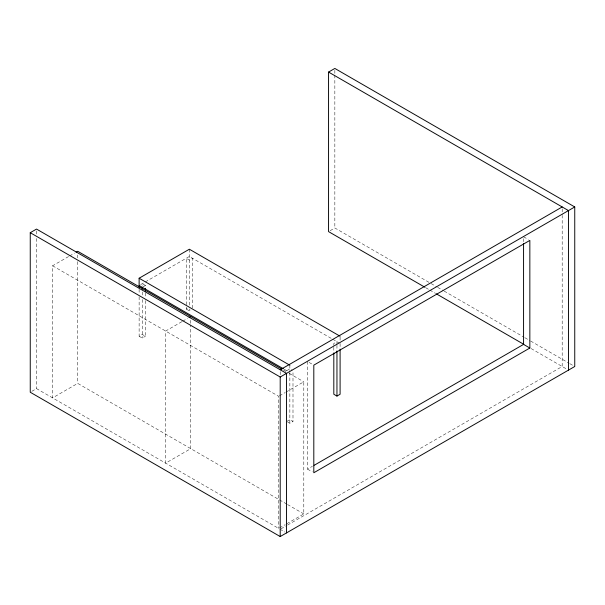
<?xml version="1.0" encoding="UTF-8"?>
<svg xmlns="http://www.w3.org/2000/svg" width="605" height="605" viewBox="0 0 605 605"><rect width="100%" height="100%" fill="white"/><g stroke="black" fill="none" stroke-linecap="round" stroke-linejoin="round"><path stroke-width="0.45" stroke-dasharray="3.02 2.27" d="M286.725 504.056L77.712 383.388L52.59 397.886L52.59 265.784L68.796 256.422M69.613 255.96L74.468 253.147M140.7 284.569L189.373 256.475L331.948 338.792M143.052 286.838L145.412 285.477L145.412 287.36M31.823 391.337L36.527 388.614L279.132 528.679M139.127 296.76L139.127 336.244L142.273 334.429L145.412 336.244L145.412 298.643M186.234 307.166L186.234 309.049L188.586 307.688M139.127 336.244L142.273 338.051L145.412 336.244M186.234 309.049L189.373 310.864L190.946 309.957M330.133 230.709L334.845 227.987L430.314 283.11M181.848 321.694L165.634 331.048L165.634 463.158L190.756 448.653L190.756 325.036M182.657 321.225L187.52 318.419M286.717 370.683L289.855 368.876L292.215 370.237M279.495 395.844L285.167 392.569M285.976 392.101L303.801 381.808L303.801 513.917L285.976 524.21M286.717 421.451L289.855 419.636L292.994 421.451L292.994 370.683M287.504 421.904L289.855 423.266L292.994 421.451M307.522 361.518L307.522 469.132L312.437 466.296M279.495 527.953L285.167 524.679M281.023 528.83L286.747 525.526M287.564 525.057L562.189 366.501L562.189 215.456M523.567 236.789L528.278 239.504M431.131 283.579L436.848 286.876M437.657 287.352L443.374 290.65M444.191 291.118L524.157 337.287M524.974 337.756L529.867 340.585M530.683 341.061L569.04 363.197M569.857 363.673L574.75 366.501M425.769 287.738L429.036 289.621M429.852 290.098L435.577 293.395M531.145 348.578L566.9 369.216M332.765 339.261L339.314 343.043M309.095 362.425L313.019 364.694M145.412 285.477L142.273 283.669L142.273 285.545M284.153 369.209L287.413 371.092M283.473 370.071L285.908 371.478M289.167 373.361L303.801 381.808M52.59 265.784L278.686 396.313L278.686 528.422M307.522 469.132L312.233 471.847M287.541 504.525L303.801 513.917M279.949 529.156L284.917 532.022M562.189 208.846L562.189 214.51M523.567 238.673L523.567 242.454M340.101 337.151L340.101 340.774M340.101 343.496L340.101 348.193M336.955 344.502L336.955 341.681L333.816 343.496L333.816 346.31M336.955 345.304L336.955 350.144M334.845 70.339L334.845 74.112M334.845 75.058L334.845 227.987M333.816 347.255L333.816 351.951M289.855 365.246L289.855 371.697M289.855 372.498L289.855 423.266M280.206 371.644L280.206 375.425M192.511 308.111L192.511 258.282L189.373 260.097L186.234 258.282L186.234 306.228M190.756 320.317L190.756 324.091M189.373 249.222L189.373 307.234M189.373 308.981L189.373 310.864M145.412 293.001L145.412 297.698M142.273 291.996L142.273 295.89M142.273 299.513L142.273 338.051M139.127 289.243L139.127 293.001M77.712 255.053L77.712 257.881M77.712 261.655L77.712 383.388M36.527 230.966L36.527 234.74M36.527 238.514L36.527 388.614"/><path stroke-width="0.91" d="M424.952 287.269L328.56 231.617L328.56 72.071L334.845 68.448L574.75 206.955L574.75 366.501L280.206 536.552L30.25 392.244L30.25 232.698L36.527 229.076L286.483 373.383L286.483 532.929M76.094 252.217L77.712 251.279L281.847 369.133M139.127 287.36L139.127 278.224L189.373 249.222L340.101 336.244M189.138 317.481L190.756 316.544M280.206 369.761L562.189 206.955M30.25 232.698L280.206 377.013L574.75 206.955M333.816 352.897L333.816 394.256L336.955 396.071L340.101 394.256L340.101 349.13M314.071 465.351L523.567 344.396L529.844 348.026L529.844 240.412L313.806 365.148L313.806 472.755L529.844 348.026M328.56 72.071L568.473 210.585L568.473 370.124M436.394 293.871L523.794 344.328M139.127 278.224L289.855 365.246M139.127 285.477L283.337 368.74M523.567 243.399L523.567 344.396M336.955 350.945L336.955 396.071M280.206 377.013L280.206 536.552M145.412 288.298L145.412 291.118M142.273 287.292L142.273 289.175"/></g></svg>
